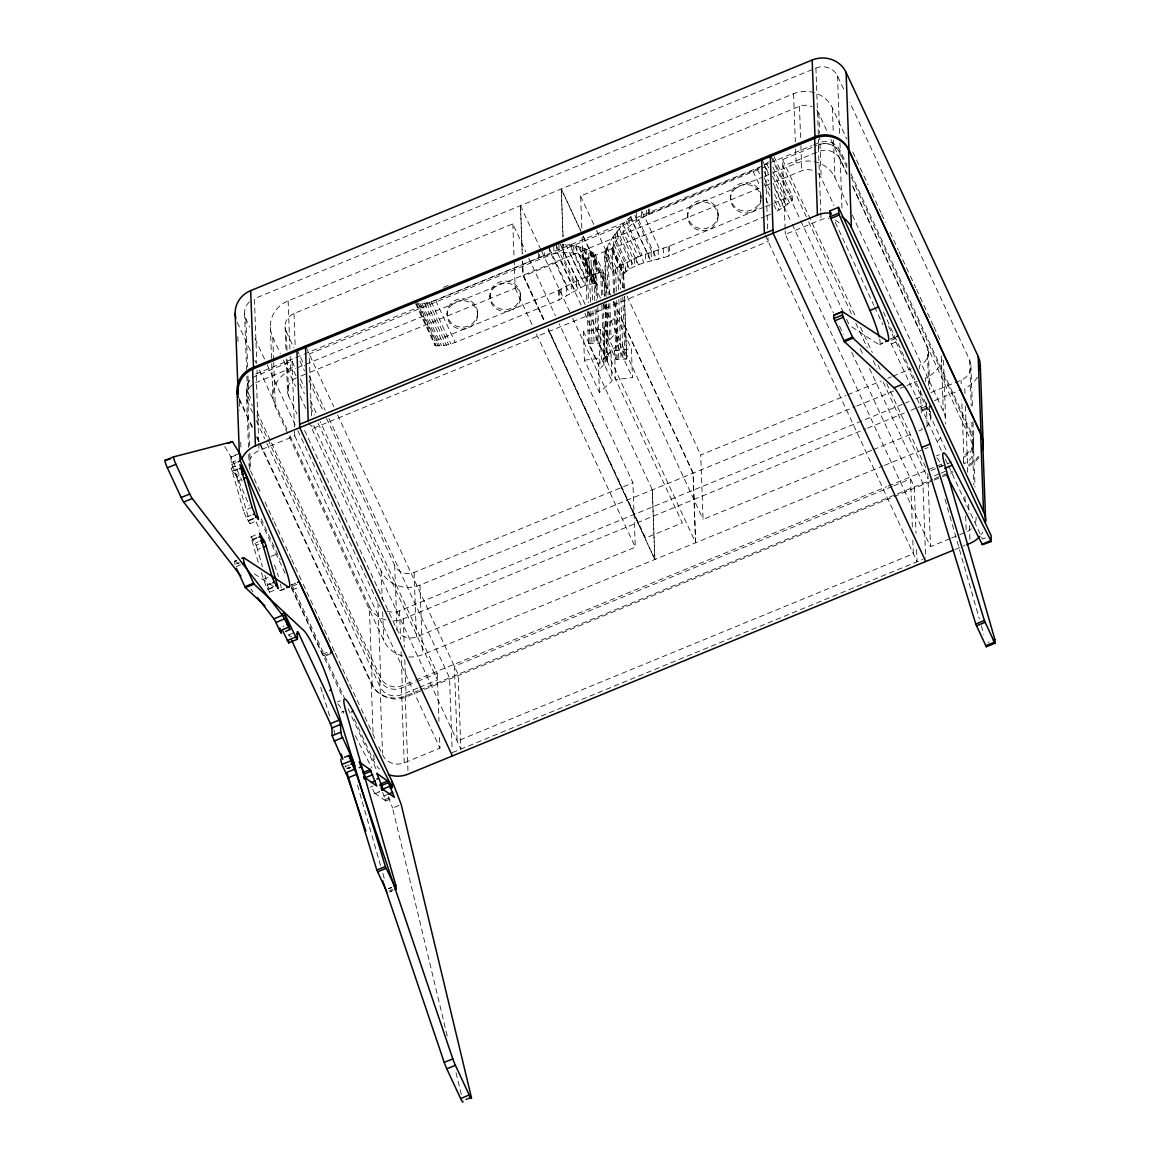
<?xml version="1.0" encoding="UTF-8"?>
<svg xmlns="http://www.w3.org/2000/svg" width="1160" height="1160" viewBox="0 0 1160 1160"><rect width="100%" height="100%" fill="white"/><g stroke="black" fill="none" stroke-linecap="round" stroke-linejoin="round"><path stroke-width="0.75" stroke-dasharray="5 3.75" d="M374.897 793.715L379.117 792.091M584.336 257.694L597.023 285.113L584.336 257.694C570.851 248.414 552.784 253.011 538.544 258.027L435.609 300.295L426.75 302.977L418.513 303.673L438.117 345.825L446.353 345.129L455.213 342.476L558.845 300.077L585.061 285.389L569.85 252.677M273.905 590.44L269.613 592.195L264.857 575.099M613.582 293.089L612.074 248.573L616.236 240.424L623.225 232.145L622.934 224.17L629.648 217.486M390.064 799.167L385.729 800.951L381.669 789.627M606.1 296.525L604.563 254.867L609.391 242.629L620.063 265.596L625.197 263.465L612.929 237.075L609.435 242.57M612.074 248.573L623.587 274.63L623.196 264.175M255.374 534.963L250.923 537.008L258.767 564.05M269.671 592.223L265.829 585.684L271.193 583.48M385.729 800.951L374.839 793.222L379.668 791.251M293.031 633.012L288.651 635.027L291.522 633.853M374.825 793.861L372.244 788.321M624.385 296.539L626.675 358.991L616.033 359.586L607.753 341.779L615.076 333.964L626.704 358.991L624.428 296.771M587.308 311.532L588.482 343.65L600.082 368.662L607.405 360.847L605.346 304.717M763.962 207.161L668.145 246.573L638.13 256.824L622.934 224.17L613.133 236.727L613.452 245.442M253.953 518.172L249.124 520.159L249.98 523.639L246.094 517.142L251.024 515.141M265.829 585.684L260.724 570.851M235.741 466.392C227.099 464.885 235.364 478.732 239.004 473.135M251.082 536.717L254.867 543.242L258.1 541.909M623.775 273.716C636.115 261.812 654.414 261.377 669.683 255.62L764.309 216.761M759.858 167.736L649.383 213.57L631.359 224.663L623.312 232.043L638.522 264.755M774.097 156.658L792.178 195.561L792.353 200.201L783.638 207.306L774.72 212.338M614.771 293.306L613.915 270.077L619.715 265.843L620.571 289.173M603.838 327.845L616.395 316.492L631.402 348.769L632.461 377.595L615.583 379.639L614.524 350.813L603.838 327.845L604.897 356.671L617.453 345.303L616.395 316.492M599.43 392.471L598.386 363.645L610.928 352.292L600.257 329.324L583.378 331.368L584.423 360.195L599.43 392.471L611.987 381.118L610.928 352.292M768.529 161.791L764.193 165.039M438.117 345.825L435.116 345.651L434.942 341.025L558.496 290.478L573.548 282.474L555.814 244.311M638.13 256.824L625.24 263.45L625.559 272.252M573.721 282.402L584.089 277.704M598.865 272.89L595.211 274.398L582.943 248.008L574.664 245.456L562.643 244.209M584.727 277.443L595.008 274.47L595.327 283.185L596.835 283.519M843.624 89.059L837.52 75.922A16.428 15.37 -2.1 0 0 815.901 68.049L254.417 298.642L256.751 362.558M443.57 287.288L448.543 285.244M255.823 374.086A16.428 15.37 -2.1 0 1 257.157 373.462L294.031 358.324M295.713 357.628L302.412 354.887M304.094 354.192L768.355 163.516M770.037 162.835L811.942 145.624M813.61 144.928L818.641 142.868A16.428 15.37 -2.1 0 1 840.26 150.742L847.134 165.518M249.588 445.889L247.689 396.01A16.443 15.384 -2.1 0 1 256.287 375.724L292.03 361.05L295.844 369.271M785.131 229.056L782.58 159.587L816.756 145.551M847.119 174.159L840.246 159.384A16.443 15.384 -2.1 0 0 818.627 151.496L782.826 166.199L807.911 220.154M765.614 206.48L792.178 195.561M765.977 216.079L772.618 213.353M239.54 453.342L230.956 456.866L231.188 462.912L249.24 505.557M231.101 457.185L239.685 453.661M249.965 469.539A16.443 15.384 -2.1 0 1 259.028 450.544L294.77 435.87L294.51 428.75M949.996 538.66L930.509 546.664L785.32 234.407L821.062 219.733A16.443 15.384 -2.1 0 1 828.718 218.457M231.159 462.709L239.757 459.186M231.725 464.493L236.553 462.521M232.928 470.815L240.091 467.886M252.112 507.283L243.527 510.806L232.304 471.641L237.684 469.438M235.35 474.658L236.51 476.615L239.192 475.513M240.773 479.82L237.901 480.994L249.139 520.188M248.501 520.985L257.099 517.447M249.98 523.639L254.272 521.87M252.561 539.385L259.724 536.442M251.938 540.212L256.781 538.226M254.895 543.213L256.142 545.171L259.361 543.851M260.406 548.375L257.535 549.55L262.421 566.587M234.9 564.5L234.769 561.208L236.959 560.207M234.769 561.208L236.393 560.555M236.321 563.905L239.192 562.73M236.219 566.602L240.512 564.833M270.976 556.466L276.704 554.117M263.161 579.376L271.744 575.838M268.772 588.758L274.123 586.51M268.134 589.541L276.718 586.017M291.189 585.075L296.032 583.088M890.169 339.068L894.462 337.313M283.968 588.714L279.676 590.484A31.944 4.133 67.7 0 0 280.517 584.089M851.803 326.873L878.657 344.491L882.948 342.722M280.749 590.614L285.041 588.845M879.73 344.607L882.586 343.433M330.992 653.703L323.843 656.647L322.262 654.327L292.32 589.933L291.204 586.655L296.931 584.292M895.911 338.299L890.184 340.649L891.301 343.94L941.702 451.284M292.32 589.933L300.904 586.409M891.301 343.94L899.885 340.402M282.895 626.443L283.968 626.009M290.565 636.608L291.638 636.159M386.976 611.073A16.428 15.37 -2.1 0 0 399.548 610.812L909.077 401.548M915.791 398.793L922.49 396.038M930.871 392.602L961.031 380.204A16.428 15.37 -2.1 0 0 969.571 359.948L849.729 102.196M393.849 620.861A25.795 24.128 -2.1 0 0 403.288 618.831L865.882 428.837M867.549 428.156L904.423 413.003M911.136 410.263L916.154 408.189M917.836 407.508L926.216 404.057M934.597 400.62L961.408 389.601M322.262 654.327L330.846 650.789M921.229 408.32L929.827 404.797M323.306 655.69L327.599 653.921M922.287 409.683L928.188 407.262M922.809 410.654L931.408 407.116M329.585 715.966L322.683 693.462L323.756 693.013M337.502 701.872L340.373 700.698M936.482 455.88L939.339 454.705M271.527 442.975L380.683 677.745A16.428 15.37 -2.1 0 0 402.302 685.633L414.033 680.818M415.7 680.122L886.675 486.692M888.357 486.011L935.293 466.74M936.961 466.045L941.992 463.986M341.417 712.269L344.274 711.095M938.962 466.857L941.818 465.682M256.853 415.715L379.857 680.108A16.443 15.384 -2.1 0 0 401.476 687.996L416.092 681.993M417.687 681.34L437.218 673.322L320.145 421.529M892.199 486.446L454.387 666.26L457.141 741.08L913.326 553.726L912.804 539.472M893.881 485.764L910.586 478.906L912.355 527.002M931.016 470.51L945.676 464.522M947.256 463.84L953.81 461.173M417.934 687.952L401.65 694.637A16.443 15.384 -2.1 0 1 380.03 686.749L265.495 440.394M419.558 687.285L437.465 679.934L317.347 421.602M934.525 475.817L939.411 473.816M941.035 473.135L947.546 470.467M259.782 443.874L371.258 683.632A25.81 24.142 -2.1 0 0 405.202 696.014L418.339 690.62M419.978 689.939L895.926 494.464M897.608 493.783L932.756 479.355M934.394 478.674L940.963 475.977M942.601 475.31L952.462 471.264M256.954 436.682L372.215 684.588A25.795 24.128 -2.1 0 0 406.145 696.957L422.907 690.07M424.589 689.388L932.437 480.82M934.105 480.124L940.818 477.369M942.486 476.688L952.548 472.555M344.926 766.76L347.623 765.658M348.16 765.44L349.232 764.991M346.623 768.369L349.856 767.05M347.55 768.63L350.407 767.456M348.16 768.645L350.305 767.775M378.769 746.721L382.597 754.928A16.443 15.384 -2.1 0 0 404.216 762.816L439.959 748.142L439.567 737.455M951.62 537.993L958.116 535.326M959.755 534.659L966.251 531.99M452.27 752.622L922.78 559.395M370.185 787.205L373.056 786.016M955.318 549.39L965.163 545.345M985.391 537.892L982.52 539.066L948.517 465.914M384.061 795.89L387.295 794.571M384.859 799.747L393.443 796.224M447.238 1035.938L392.602 808.041L401.2 804.518M388.382 888.589L391.601 887.269M987.885 642.365L988.958 641.929M388.803 888.836L391.659 887.646M389.615 890.561L392.486 889.386M390.18 891.605L392.863 890.503M389.586 891.953L391.732 891.068M273.63 360.412L272.788 337.212A29.493 27.594 -2.1 0 1 288.13 300.861L793.585 93.728A29.493 27.594 -2.1 0 1 832.372 107.909L846.771 138.953M286.998 350.45L286.317 331.658A14.746 13.789 -2.1 0 1 293.988 313.49L512.822 223.837L525.741 251.691M581.798 228.215L580.609 196.025L799.443 106.357A14.746 13.789 -2.1 0 1 812.116 106.734M402.825 656.024A29.493 27.594 -2.1 0 1 383.713 640.509L275.34 406.826A29.493 27.594 -2.1 0 1 290.681 370.475L295.699 368.416M297.366 367.735L304.05 364.994M305.718 364.312L762.714 177.045M764.382 176.363L771.066 173.623M772.734 172.927L796.137 163.343A29.493 27.594 -2.1 0 1 834.924 177.524L848.569 206.944M300.904 376.028L306.98 373.534M310.024 372.287L515.185 288.231L514.141 259.608M600.46 298.12L582.972 260.42L759.264 188.195M765.339 185.716L771.414 183.222M774.46 181.975L801.807 170.766A14.746 13.789 -2.1 0 1 813.087 170.549M326.482 418.282L394.69 565.355A14.746 13.789 -2.1 0 0 414.091 572.446L632.925 482.792L559.192 323.814M871.755 450.268L703.076 519.375L700.712 454.981L846.046 395.429M847.713 394.748L881.121 381.06M887.806 378.32L891.156 376.957M892.823 376.275L911.194 368.75M313.707 425.459L381.161 570.894A29.493 27.594 -2.1 0 0 419.949 585.075L855.195 406.725M856.863 406.029L893.649 390.963M900.334 388.223L905.351 386.178M907.018 385.483L917.053 381.379M304.587 430.389L397.053 629.764A14.746 13.789 -2.1 0 0 416.44 636.854L635.288 547.201L632.925 482.792M873.277 449.645L912.789 433.463M918.865 430.969L921.91 429.722L921.779 426.155M408.755 656.966A29.493 27.594 -2.1 0 0 422.501 654.689L882.818 466.059M884.5 465.377L922.939 449.616M924.621 448.935L927.957 447.572M595.327 283.185L585.148 285.36L584.843 277.385L569.661 244.731M583.234 256.795L582.914 247.993L588.236 249.893L598.908 272.861L603.591 272.644M588.482 343.65L599.125 343.055L607.405 360.847M614.524 350.813L631.402 348.769M584.423 360.195L601.315 358.135L611.987 381.118M231.391 468.132L232.304 471.641M288.738 634.781L289.899 636.55M590.512 302.151L588.598 250.081L594.688 253.924L596.399 300.368M234.914 561.135L240.888 565.05M254.315 573.852L273.702 586.568M246.094 517.142L243.484 510.951M250.806 588.947L252.996 591.788M224.779 446.643L230.956 456.866L242.28 481.255M355.25 735.643L371.649 767.731M605.012 295.669L603.765 273.02L604.635 296.51M850.947 173.739L972.312 434.768A16.428 15.37 -2.1 0 1 963.786 455.039L961.756 399.809M846.872 167.547L839.941 152.786A16.443 15.384 -2.1 0 0 818.322 144.899L820.729 210.815M851.396 177.422L972.109 436.899L973.806 484.996M852.469 185.658L972.356 443.512A16.443 15.384 -2.1 0 1 963.815 463.783L963.568 457.171A16.443 15.384 -2.1 0 0 972.109 436.899M888.502 326.149L947.299 452.603M835.214 222.256L873.77 305.152M874.524 306.776L882.832 324.655M945.487 459.418L947.749 464.29M782.58 159.587L856.312 318.173M860.517 327.221L872.277 352.51M878.091 365.023L881.151 371.591M886.718 383.583L926.999 470.206M808.665 221.792L851.991 314.983M855.805 323.161L867.202 347.681M873.277 360.76L877.09 368.938M883.166 382.017L928.014 478.486M772.748 158.05L792.353 200.201M771.023 156.731L800.023 219.11M800.791 220.748L842.769 311.039M846.582 319.246L848.873 324.162M860.314 348.798L863.373 355.351M869.478 368.488L922.896 483.401L925.651 558.221M772.864 167.112L789.452 202.782M772.864 171.694L787.93 204.117M766.528 163.357L768.79 168.229M772.56 176.334L786.132 205.508M762.439 160.254L768.543 173.391M773.126 183.237L791.439 222.633M792.207 224.286L833.416 312.924M839.521 326.047L843.335 334.269M851.73 352.321L914.312 486.924L916.009 533.237M764.034 165.141L768.558 174.87M774.59 187.847L783.638 207.306M764.077 171.463L768.602 181.207M774.634 194.169L781.419 208.771M764.106 177.625L770.139 190.602M774.663 200.332L779.187 210.061M757.349 169.084L759.611 173.957M764.135 183.686L770.167 196.663M773.938 204.769L776.954 211.25M753.014 171.172L759.8 185.774M765.832 198.751L769.602 206.857M765.18 235.088L917.053 561.745L916.603 549.274M642.205 211.86L659.518 249.081M638.493 219.719L656.952 259.434M634.766 215.107L651.775 251.676M630.416 216.761L647.439 253.387M633.201 223.198L650.731 260.884M626.154 220.936L642.133 255.316M627.661 227.766L643.96 262.812M619.077 228.462L633.229 258.898M619.759 235.944L633.998 266.582M616.279 231.971L629.677 260.782M616.236 240.424L629.517 269.019M613.93 244.426L626.458 271.339M612.582 247.399L624.515 273.079M611.943 249.806L623.558 274.775M612.016 250.429L623.645 275.442L624.095 287.883M606.883 247.471L616.424 268.004M605.041 251.836L613.654 270.367L612.842 272.673L604.563 254.867M604.215 273.949L594.964 254.112L595.936 256.142L597.53 299.599M592.035 251.836L601.576 272.353M585.133 258.375L597.038 284.418M578.318 246.355L591.716 275.166M582.291 256.128L594.804 283.055M579.072 254.504L592.354 283.098M574.664 245.456L588.816 275.892M617.453 345.303L632.461 377.595M574.447 253.315L588.7 283.954M565.587 244.383L581.566 278.762M564.326 252.314L580.624 287.375M560.193 244.151L577.216 280.778M557.51 252.938L575.026 290.609M581.073 305.138L560.526 260.913L523.74 276.022L544.287 320.232M584.886 313.316L682.341 522.913L645.554 538.023L548.1 328.425M549.521 248.602L566.82 285.81M551.275 254.214L569.734 293.93M583.378 331.368L598.386 363.645M435.609 300.295L455.213 342.476M431.259 301.774L450.863 343.954M428.997 302.426L448.601 344.592M426.75 302.977L446.353 345.129M424.488 303.355L444.077 345.52M421.935 303.63L441.525 345.796M420.079 303.731L439.684 345.883M416.092 300.498L434.942 341.025M416.382 303.615L435.971 345.767M415.512 303.5L435.116 345.651M306.24 347.623L333.717 406.711M337.531 414.917L458.113 674.279L460.868 749.099L308.981 422.443M296.887 349.508L304.529 365.922M309.096 375.767L325.133 410.234M328.947 418.455L449.529 677.803L452.139 749.07M300.382 379.015L304.254 387.353M310.257 400.272L317.245 415.28M296.061 375.811L292.262 367.647L256.462 382.351A16.443 15.384 -2.1 0 0 247.921 402.622L252.503 412.467M299.86 383.989L304.427 393.805M310.503 406.885L314.302 415.062M249.327 301.919A16.428 15.37 -2.1 0 0 245.891 318.913L249.704 327.12M255.04 338.604L266.495 363.239M267.264 364.878L297.032 428.91M297.786 430.548L377.942 602.924A16.428 15.37 -2.1 0 0 380.321 606.564M294.77 435.87L439.959 748.142M237.292 322.437L251.038 351.988M254.852 360.195L256.375 363.486M259.434 370.04L286.911 429.142M289.971 435.711L369.344 606.462L372.215 684.588M247.979 375.912L248.631 393.733L250.923 398.649M257.027 411.786L270.758 441.337M247.689 396.01L252.344 405.855M256.331 420.688L264.726 438.755M252.373 426.837L240.163 400.562A25.795 24.128 -2.1 0 1 239.337 398.547M239.163 399.533L252.155 427.446M256.723 437.305L259.013 442.221M250.502 470.829L260.42 492.173M265.002 502.019L273.412 520.086M274.166 521.739L284.852 544.721M285.621 546.36L290.971 557.859M291.726 559.497L302.426 582.494M303.18 584.133L313.867 607.13M314.635 608.768L319.986 620.266M320.74 621.905L331.441 644.902M332.195 646.54L334.486 651.471M335.255 653.109L349 682.674M349.755 684.313L360.455 707.31M361.209 708.948L371.911 731.946M372.664 733.584L374.955 738.514M261.116 518.708L280.212 559.773M291.668 584.408L344.346 697.726M354.279 719.07L374.129 761.772A25.81 24.142 -2.1 0 0 379.566 769.211M260.84 521.159L286.012 575.302M291.349 586.786L342.736 697.29M348.029 708.673L377.551 772.168M852.832 152.032L867.985 184.715M871.784 192.893L880.875 212.498M881.629 214.136L885.428 222.299M889.966 232.116L898.304 250.081M899.058 251.72L909.672 274.601M910.426 276.239L915.733 287.68M916.502 289.304L933.177 325.264M933.931 326.902L939.991 339.967M816.698 110.185A14.746 13.789 -2.1 0 1 818.83 113.448L827.935 133.066M830.966 139.606L846.887 173.913M852.948 186.992L927.217 347.144L928.696 387.397M852.354 215.107L943.297 411.22A29.493 27.594 -2.1 0 1 945.661 424.052M818.09 173.594A14.746 13.789 -2.1 0 1 821.193 177.857L834.083 205.639M883.355 311.866L929.581 411.553A14.746 13.789 -2.1 0 1 926.478 426.793M580.609 196.025L595.82 228.795M596.573 230.434L623.181 287.796M626.98 296.003L700.712 454.981M580.362 230.013L561.309 188.935L563.064 237.133M583.408 236.582L610.073 294.089M613.886 302.296L693.129 473.164L695.666 542.779L588.163 311.112M582.276 234.349L561.222 188.935L562.991 237.118M583.045 235.987L610.407 294.988M613.452 301.542L693.042 473.149L695.594 542.764M603.49 304.674L703.076 519.375M585.176 304.558L563.774 258.55L563.252 244.267L563.847 258.564M520.492 205.654L522.261 253.851L520.492 205.654L541.067 250.024M541.822 251.662L570.024 312.446M572.721 318.26L652.312 489.882L654.863 559.497L548.173 329.498L654.863 559.497L652.312 489.882M528.786 258.245L555.393 315.621M543.62 319.623L523.044 275.268L522.508 261L523.044 275.268L543.591 319.638M515.185 288.231L532.672 325.931M536.471 334.123L635.288 547.201M286.317 331.658L293.886 348M299.962 361.079L304.5 370.881M309.053 380.697L323.451 411.742M272.788 337.212L280.357 353.553M283.388 360.093L295.524 386.236M300.063 396.038L306.124 409.117M287.346 359.846L288.68 396.067L297.018 414.048M236.51 476.615L237.96 480.849M256.142 545.171L257.592 549.419M256.258 521.986L259.767 530.192M388.339 796.818L392.602 808.041M345.245 765.542L345.767 767.108M333.819 729.814L335.414 735.005M945.038 499.221L979.33 618.773M981.316 625.704L983.796 634.375M357.483 785.073L380.842 866.505M382.829 873.437L384.815 880.367M456.054 1072.754L461.521 1095.547M970.92 365.56L972.486 408.32M972.979 421.674L973.66 440.379M973.457 442.511L973.704 449.123M973.385 442.511L975.023 487.055M969.571 359.948L971.268 406.261M971.848 422.298L972.312 434.768M964.961 393.559L964.772 388.223A25.795 24.128 -2.1 0 0 977.387 377.159M965.41 405.986L967.629 466.363A25.795 24.128 -2.1 0 0 978.909 457.446M967.498 472.294L967.237 465.189A25.81 24.142 -2.1 0 0 978.504 456.272M968.658 504.252L968.991 513.126M969.441 525.567L970.035 541.546M961.031 380.204L961.161 383.772M963.496 457.171L963.699 462.521M964.946 496.364L965.265 505.267M965.657 515.953L966.178 530.207M943.486 360.383L945.719 421.298M941.267 355.888L943.297 411.22M928.42 352.19L929.798 389.76M930.595 411.22L930.784 416.585M929.435 407.522L929.581 411.553M925.535 381.524L925.404 377.957A29.493 27.594 -2.1 0 0 942.08 360.006M926.318 402.94L927.173 426.155M927.84 473.526L930.509 546.664M919.677 368.894L919.546 365.327A14.746 13.789 -2.1 0 0 927.217 347.144M920.46 390.369L921.315 413.627M837.52 75.922L839.738 136.721M839.97 142.956L840.26 150.742M841.971 208.017L839.999 152.772A16.443 15.384 -2.1 0 0 818.38 144.884L818.627 151.496M832.372 107.909L833.286 132.893M833.547 140.041L834.924 177.524M818.83 113.448L819.555 133.139M819.627 134.922L821.193 177.857M815.901 68.049L818.452 137.518M818.51 139.301L818.641 142.868M820.802 212.599L821.062 219.733M799.443 106.357L800.632 138.562M800.893 145.725L801.807 170.766M793.585 93.728L795.354 141.926M795.615 149.06L796.137 163.343M785.189 230.84L785.32 234.407M767.688 228.984L765.397 166.634L309.212 354.003L311.562 418.122M768.007 237.901L768.137 241.454L311.953 428.823L311.822 425.256M761.004 196.446A15.239 14.253 -2.1 0 1 738.471 209.394A15.239 14.253 -2.1 0 1 737.832 184.715A15.239 14.253 -2.1 0 1 761.004 196.446L761.076 198.374A15.239 14.253 -2.1 0 1 738.529 211.323A15.239 14.253 -2.1 0 1 737.905 186.644A15.239 14.253 -2.1 0 1 761.076 198.374M730.539 197.258L730.611 199.186M718.098 214.063A15.239 14.253 -2.1 0 1 695.565 227.026A15.239 14.253 -2.1 0 1 694.941 202.333A15.239 14.253 -2.1 0 1 718.098 214.063L718.171 215.992A15.239 14.253 -2.1 0 1 695.637 228.94A15.239 14.253 -2.1 0 1 695.014 204.262A15.239 14.253 -2.1 0 1 718.171 215.992M687.634 214.875L687.706 216.804M669.335 246.021L669.683 255.62M668.145 246.573L668.493 256.171M663.245 248.066L663.607 257.665M658.097 249.603L658.445 259.071M653.877 251.053L654.211 260.13M651.079 251.923L651.398 260.71M649.208 208.771L649.383 213.57M648.411 209.177L648.6 213.976M648.73 252.909L649.034 261.45M646.657 210.308L646.83 215.107M645.525 254.142L645.83 262.363M641.35 211.526L641.582 217.935M636.419 211.627L636.767 220.762M636.144 257.68L636.434 265.625M634.215 258.433L634.505 266.365M631.054 216.166L631.359 224.663M631.214 260.029L631.504 268.032M629.053 218.051L629.358 226.301M627.284 262.16L627.589 270.454M623.601 275.123L624.124 289.391M621.659 264.842L622.5 287.955M622.818 296.844L625.11 359.049M620.89 298.163L623.137 359.194M617.135 230.855L617.424 238.858M617.671 267.148L618.541 290.638M618.875 299.671L621.049 359.31M615.163 233.566L615.452 241.7M615.51 268.873L616.351 291.957M616.671 300.846L618.831 359.469M615.104 302.238L617.192 359.397M613.901 301.644L616.033 359.586M607.71 245.731L609.508 294.51M609.841 303.543L611.088 337.879M606.433 248.602L608.13 294.901M608.463 303.804L609.768 339.416M604.897 252.546L606.491 295.901M606.825 304.95L608.144 341.083M606.361 303.76L607.753 341.779M604.897 303.731L607.014 361.558M602.054 272.397L602.968 297.322M603.243 304.457L605.389 363.225M600.691 272.6L601.62 297.902M601.88 305.123L604.07 364.762M600.257 329.324L601.315 358.135M597.806 306.834L600.082 368.662M596.718 309.299L597.965 343.244M593.007 252.561L594.775 300.527M595.095 309.401L596.327 343.157M592.89 274.993L593.18 283.127M590.73 251.183L592.586 301.774M592.905 310.808L594.109 343.331M590.832 275.427L591.121 283.431M590.846 311.126L592.02 343.447M586.597 249.386L588.555 302.702M588.874 311.59L590.048 343.592M585.002 248.835L585.394 259.303M585.409 259.796L586.96 302.76M582.117 237.162L582.972 260.42M580.783 247.268L581.087 255.548M578.608 280.169L578.913 288.419M576.737 245.92L577.027 253.924M576.578 281.097L576.897 289.579M573.649 245.34L573.939 253.257M571.691 245.021L571.981 252.952M571.14 283.794L571.474 292.943M566.298 286.114L566.645 295.727M562.136 244.18L562.44 252.401M561.048 288.942L561.397 298.54M558.888 244.165L559.207 252.706M559.279 290.072L559.642 299.671M558.496 290.478L558.845 300.077M556.51 244.311L556.829 253.083M553.74 246.036L554.016 253.59M549.492 246.688L549.782 254.576M544.504 252.779L544.62 255.983M539.617 254.272L539.734 257.476M538.37 253.228L538.544 258.027M520.448 294.915A15.239 14.253 -2.1 0 1 497.915 307.864A15.239 14.253 -2.1 0 1 497.292 283.185A15.239 14.253 -2.1 0 1 520.448 294.915L520.521 296.844A15.239 14.253 -2.1 0 1 497.988 309.793A15.239 14.253 -2.1 0 1 497.364 285.113A15.239 14.253 -2.1 0 1 520.521 296.844M512.822 223.837L514.068 257.825M489.984 295.727L490.057 297.656M477.558 312.533A15.239 14.253 -2.1 0 1 455.01 325.481A15.239 14.253 -2.1 0 1 454.387 300.802A15.239 14.253 -2.1 0 1 477.558 312.533L477.63 314.462A15.239 14.253 -2.1 0 1 455.083 327.41A15.239 14.253 -2.1 0 1 454.459 302.731A15.239 14.253 -2.1 0 1 477.63 314.462M447.093 313.345L447.151 315.274M437.218 673.322L438.973 721.418M419.949 585.075L422.501 654.689M414.091 572.446L416.44 636.854M403.288 618.831L404.318 647.236M404.782 659.663L406.145 696.957M405.202 696.014L407.943 770.588M399.548 610.812L400.591 639.32M401.055 651.789L402.302 685.633M401.476 687.996L404.216 762.816M394.69 565.355L397.053 629.764M381.161 570.894L382.205 599.459M382.67 611.958L383.713 640.509M377.942 602.924L380.683 677.745M379.857 680.108L382.524 753.144M371.258 683.632L373.143 735.135M373.868 754.667L374.129 761.772M293.988 313.49L295.235 347.478M292.015 361.021L294.451 426.967M288.13 300.861L289.899 349.044M290.16 356.192L290.681 370.475M285.099 326.627L286.027 351.668M286.288 358.832L287.462 391.036M273.702 362.195L275.34 406.826M270.367 327.135L271.585 360.195M271.715 363.674L272.919 396.749M257.041 370.344L257.157 373.462M256.215 375.724L258.709 441.641M258.767 443.424L259.028 450.544M245.891 318.913L247.645 367.01M249.85 453.009L250.429 469.046M244.528 313.287L246.587 369.402M246.848 376.217L247.283 388.122M246.326 390.384L248.501 447.383M248.762 454.517L249.154 465.203M237.814 336.646L238.075 343.737M239.236 401.302L239.554 410.176M240.729 442.149L240.99 449.253M320.682 687.3A42.587 5.51 67.7 0 1 322.683 693.462M337.879 703.815A31.944 4.133 67.7 0 1 343.896 713.458M274.427 564.978A31.944 4.133 67.7 0 1 278.443 576.447M940.861 437.378A29.493 27.594 -2.1 0 1 934.96 443.54M248.631 393.733A16.428 15.37 -2.1 0 1 250.966 377.885M386.077 620.02A25.795 24.128 -2.1 0 1 369.344 606.462M976.126 517.331A16.443 15.384 -2.1 0 1 974.284 524.943M971.34 528.728A16.443 15.384 -2.1 0 1 967.57 531.382M835.185 220.124A16.443 15.384 -2.1 0 1 839.216 222.865M982.723 532.251A25.81 24.142 -2.1 0 1 981.374 534.398M288.68 396.067A14.746 13.789 -2.1 0 1 296.351 377.899M936.86 457.823A31.944 4.133 67.7 0 1 942.195 466.161M879.701 339.126A31.944 4.133 67.7 0 1 878.657 344.491"/><path stroke-width="1.5" d="M392.341 787.481L392.138 781.55M994.888 639.595L944.675 464.507A31.944 4.133 67.7 0 1 952.157 465.262L991.321 541.488L991.104 535.543L931.335 406.971L930.9 406.188L929.261 406.826M288.898 641.755L288.767 643.061L282.822 631.069M471.424 1097.404A5.785 0.754 67.7 0 1 469.205 1094.996L455.387 1065.301A8.947 1.16 67.7 0 1 452.821 1058.906L356.454 774.387A7.134 0.928 67.7 0 0 354.394 769.297L348.856 755.45L354.656 765.977L353.829 762.018L342.577 737.586C339.169 732.25 342.113 725.536 338.995 720.128L298.627 633.302C295.235 625.588 299.483 645.743 295.814 637L283.997 612.378L290.014 629.285L285.635 631.49M365.965 778.708L359.223 761.932L370.098 769.645L362.587 772.734M370.04 769.268L376.811 786.016L365.893 778.316L364.283 778.984M383.496 790.09L376.753 773.314L387.643 781.028L380.117 784.116M387.571 780.651L394.385 797.34L383.423 789.699L381.814 790.366M991.321 541.488L982.418 544.75L946.85 475.194M253.17 514.257C256.142 513.894 260.246 524.407 257.723 516.635L245.993 475.252L243.933 471.134L241.686 472.033M272.803 582.813L274.412 582.16L278.342 588.671L277.385 585.264L275.732 585.858M243.832 471.149L239.902 464.638L252.112 507.283M260.246 541.038L263.625 539.734L266.176 545.882M235.828 318.26A25.795 24.128 -2.1 0 1 250.69 290.623L812.174 60.03A25.795 24.128 -2.1 0 1 846.104 72.398L978.155 356.424A25.795 24.128 -2.1 0 1 979.924 370.098M238.337 397.503A25.81 24.142 -2.1 0 1 252.561 367.705L814.595 136.88A25.81 24.142 -2.1 0 1 848.526 149.263L980.62 433.376A25.81 24.142 -2.1 0 1 981.809 449.471M238.249 394.11A25.795 24.128 -2.1 0 1 253.547 368.75L815.031 138.156A25.795 24.128 -2.1 0 1 848.961 150.524L981.027 434.55A25.795 24.128 -2.1 0 1 982.201 450.646M240.903 576.128L183.686 502.062A8.947 1.16 67.7 0 1 181.192 497.538L167.374 467.828L175.957 464.304A5.785 0.754 67.7 0 1 173.55 456.707M228.186 443.41L232.478 441.641L239.54 453.342L393.863 785.277L401.2 804.518L471.366 1097.287L468.147 1098.607M299.628 424.328L773.01 229.912M241.7 459.186A25.81 24.142 -2.1 0 1 255.432 445.846L817.452 215.02A25.81 24.142 -2.1 0 1 829.472 213.019M879.236 336.98A31.944 4.133 67.7 0 0 869.957 310.474L830.299 217.427L829.922 210.874L838.52 207.335L930.871 406.159M830.139 216.717L838.723 213.194L838.52 207.335M238.162 461.854L240.308 460.97L279.575 552.943A31.944 4.133 67.7 0 1 288.26 586.96L286.65 587.612M830.69 218.5L839.289 214.977L878.54 306.95A31.944 4.133 67.7 0 1 887.24 340.953L885.631 341.62M239.293 468.785L240.903 468.118M181.192 497.538L189.776 494.015A8.947 1.16 67.7 0 0 192.27 498.524L282.489 615.322A7.134 0.928 67.7 0 1 284.49 618.918L289.927 629.735M241.874 474.411L245.108 473.091M183.686 502.062L192.27 498.524M243.629 478.645L246.5 477.471M255.562 517.519L257.723 516.635M258.926 537.341L260.536 536.674L271.744 575.838M261.507 542.967L264.741 541.648M263.262 547.201L266.133 546.026L277.37 585.22M833.895 315.143L842.479 311.619L887.24 340.953M241.758 558.351L243.368 557.684L243.977 562.615L254.054 584.147L303.529 630.272A42.587 5.51 67.7 0 1 331.267 689.939L385.483 866.766L396.082 889.198L395.009 889.618M833.88 318.493L842.464 314.969L842.334 311.692L833.75 315.215L833.88 318.536L844.364 341.562L893.925 387.802A42.587 5.51 67.7 0 1 921.663 447.455L975.908 624.413L986.333 646.787M242.657 563.948L244.267 563.282M834.663 320.812L843.247 317.289L853.035 338.14L902.509 384.279A42.587 5.51 67.7 0 1 930.247 443.932L984.492 620.875L994.917 643.249M869.957 310.474L878.54 306.95M236.393 568.342L244.934 586.699L253.518 583.175M843.9 340.692L852.498 337.168M265.002 605.883L245.412 587.598L254.054 584.147M844.451 341.678L853.035 338.14M297.642 582.422L299.251 581.769L332.427 653.124M896.607 336.429L898.217 335.762M282.243 613.959L283.852 613.307M257.404 597.487L273.905 618.846L282.489 615.322M283.402 615.8L285.548 614.916M273.905 618.846A7.134 0.928 67.7 0 1 275.906 622.456L284.49 618.918M287.187 624.674L288.26 624.24M275.906 622.456L279.777 630.793L288.376 627.27M893.925 387.802L902.509 384.279M296.467 634.172L298.627 633.302M287.231 640.523L295.814 637M288.942 642.77L297.525 639.247M330.281 652.819L331.89 652.166M329.657 690.591L331.267 689.939M921.663 447.455L930.247 443.932M351.567 711.921L353.176 711.254L392.283 787.524M944.631 468.336L952.157 465.262M291.551 640.102L330.411 723.651L338.995 720.128M342.055 758.466L332.151 735.715L331.876 727.972L340.46 724.449M332.151 735.715L340.75 732.192M333.993 741.11L342.577 737.586M344.563 757.219L348.913 755.464M340.634 759.278L341.924 764.469L350.523 760.945M350.842 764.338L352.988 763.454M353.075 765.731L354.685 765.063M341.924 764.469L345.81 772.821L354.394 769.297M359.267 767.659L360.876 767.006M365.864 831.053L347.869 777.925L356.454 774.387M363.877 774.126L371.388 771.038M364.138 778.244L372.723 774.706M376.797 779.041L378.407 778.374M371.36 782.521L375.115 780.985M953.68 550.058L408.074 774.14A25.81 24.142 -2.1 0 1 388.325 774.546M966.816 544.663L970.093 543.315A25.81 24.142 -2.1 0 0 979.823 536.384M388.919 782.42L380.335 785.943L379.958 785.16M381.669 789.627L390.253 786.088M982.114 544.199L990.698 540.676M390.195 788.278L392.341 787.393M388.368 794.121L392.66 792.353M386.86 891.967L376.811 870L385.424 866.563M975.821 624.095L984.376 620.484M377.507 871.856L386.106 868.332M976.488 625.863L985.072 622.326M394.284 886.167L395.893 885.501L345.709 710.5A31.944 4.133 67.7 0 1 353.176 711.254M993.264 640.16L994.874 639.508M985.724 645.743L994.323 642.205M986.464 646.729L995.062 643.176L994.932 639.885M462.941 1101.565A5.785 0.754 67.7 0 1 460.607 1098.52L446.803 1068.824A8.947 1.16 67.7 0 1 444.236 1062.429L452.821 1058.906M446.803 1068.824L455.387 1065.301M460.607 1098.534L469.205 1095.011M466.001 1099.491L467.074 1099.042M232.478 441.641L173.608 456.866L165.024 460.389L170.215 459.041M254.765 513.619L252.082 507.543M274.355 582.189L271.715 576.1M243.513 557.612L288.26 586.96M245.383 587.554L244.934 586.699M263.465 539.704L259.564 533.165L260.521 536.645M279.777 630.793L281.344 633.259L280.763 630.416M841.913 216.891A25.81 24.142 -2.1 0 1 851.396 227.389L983.491 511.502A25.81 24.142 -2.1 0 1 985.565 522.74M829.922 210.874L831.444 214.121M925.767 561.527L773.126 233.218L770.255 155.092M452.4 755.943L299.758 427.634L296.887 349.508M175.957 464.304L189.776 494.015M843.247 317.289L842.464 315.012M330.411 723.651L331.876 727.972M279.821 628.096L280.14 628.836M839.289 214.977L838.723 213.194M240.25 460.839L239.54 453.342M381.06 787.683L381.596 789.293M363.631 776.562L364.008 777.722M382.699 880.759L444.236 1062.429M341.257 754.043L342.852 759.235M347.087 773.082L376.811 870M980.272 365.24L983.143 443.366M982.752 442.192L985.609 520.318M978.155 356.424L981.027 434.55M980.62 433.376L983.491 511.502M846.104 72.398L848.961 150.524M848.526 149.263L851.396 227.389M812.174 60.03L815.031 138.156M814.595 136.88L817.452 215.02M761.67 158.615L764.411 233.436M395.966 885.892L396.082 889.169M305.471 345.985L308.226 420.804M250.69 290.623L253.547 368.75M252.561 367.705L255.432 445.846M235.175 313.62L238.046 391.747M237.046 390.717L239.395 454.633M167.374 467.828A5.785 0.754 67.7 0 1 164.952 460.245M345.81 772.821A7.134 0.928 67.7 0 1 347.869 777.925"/></g></svg>
